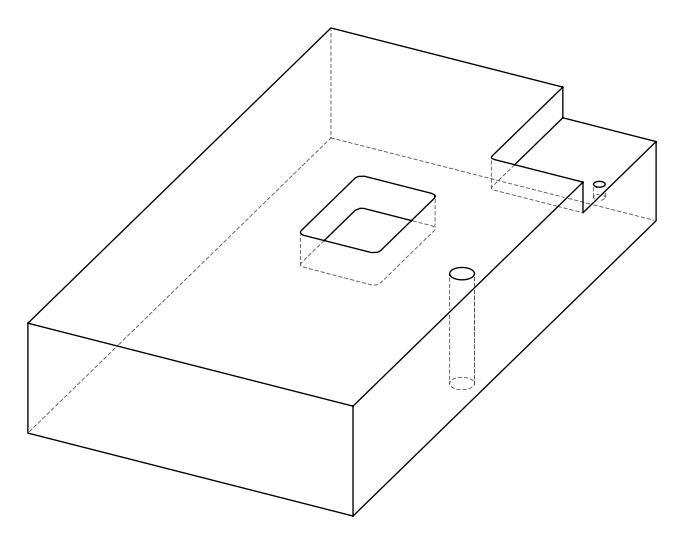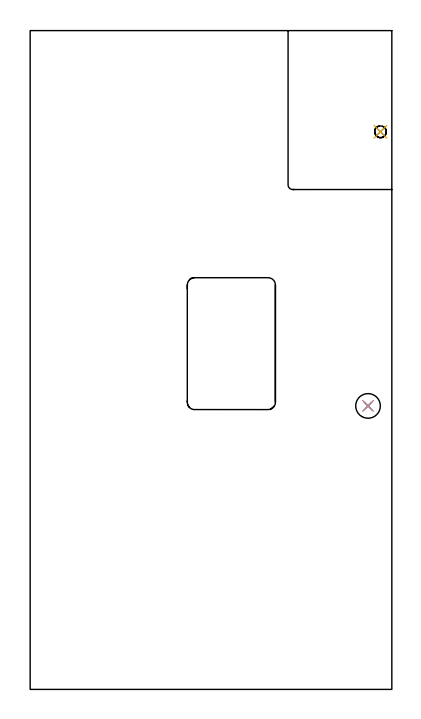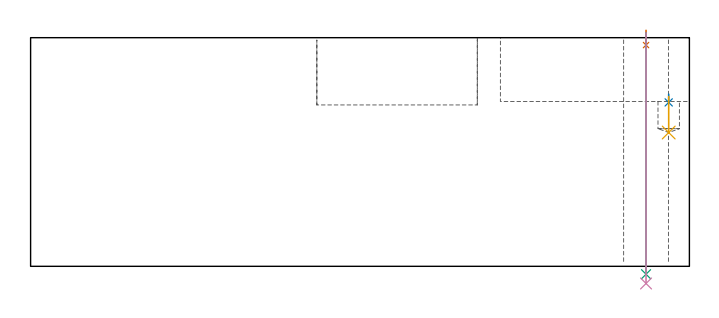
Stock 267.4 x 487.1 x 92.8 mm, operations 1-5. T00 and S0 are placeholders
(PLAN: 7 operations, 5 tool changes, 109.6 min)
(1 SPOT_DRILL | STEP1HOLE | NXT0321_9005460120000 | 0.05 min | 181 mm3)
(2 SPOT_DRILL_1 | STEP1POCKET | NXT0321_9005460120000 | 0.03 min | 2801 mm3)
(3 DRILL_THROUGH_HOLE_INTO_CENTER | STEP1HOLE | NXT0301_065 | 0.39 min | 6261 mm3)
(4 DRILL_TO_ENLARGE_THROUGH_HOLE | STEP1HOLE | UGT0301_251 | 0.41 min | 17642 mm3)
(5 DRILL_BLIND_HOLE_INTO_CENTER | STEP1POCKET | NXT0301_058 | 0.07 min | 719 mm3)
(6 MILL_CORNER_NOTCH_RECTANGULAR | CORNER_NOTCH_RECTANGULAR | NXT0201_008 | Follow Part, ap 1.5, ae 75% | 88.5 min | 230541 mm3)
(7 MILL_RECTANGULAR_POCKET | POCKET_RECTANGULAR_STRAIGHT | NXT0201_013 | Follow Part, ap 2.5, ae 75% | 20.19 min | 172628 mm3)
(TOOL NXT0321_9005460120000 | NC Spot Drill, 142deg, 12mm, Carbide, Uncoated | D12 PA142 FL30 Z2)
(TOOL NXT0301_065 | Carbide Drill 9.4mm [860.1-0940-075A1-MM 2214] | D9.4 PA140 FL98 Z2)
(TOOL UGT0301_251 | Twist Drill 18.2 mm | D18.2 PA118 FL135 Z2)
(TOOL NXT0301_058 | Carbide Drill 8.7mm [860.1-0870-026A1-MM 2214] | D8.7 PA140 FL47 Z2)
(TOOL NXT0201_008 | ENDMILL 6mm [2P460-0600-NA 1630] | D6 FL26 Z6)
(TOOL NXT0201_013 | ENDMILL 10mm | D10 FL30 Z4)
(OP 1 SPOT_DRILL)
G17 G21 G94 G90
T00 M6
G54
G17 G0 G90 X249.8 Y209.6 S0 M3
G43 Z102.8 H0
G94 G81 G98 Z89.8 F250. R95.8
G80
M5
M2
(OP 2 SPOT_DRILL_1)
G17 G21 G94 G90
T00 M6
G54
G17 G0 G90 X259. Y412.3 S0 M3
G43 Z102.8 H0
G94 G81 G98 Z66.526 F250. R69.9
G80
M5
M2
(OP 3 DRILL_THROUGH_HOLE_INTO_CENTER)
G17 G21 G94 G90
T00 M6
G54
G17 G0 G90 X249.8 Y209.6 S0 M3
G43 Z102.8 H1
G94 G73 G98 Z-3.211 F250. Q8.728 R94.8
G80
M5
M2
(OP 4 DRILL_TO_ENLARGE_THROUGH_HOLE)
G17 G21 G94 G90
T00 M6
G54
G17 G0 G90 X249.8 Y209.6 S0 M3
G43 Z102.8 H0
G94 G73 G98 Z-6.968 F250. Q16.628 R94.8
G80
M5
M2
(OP 5 DRILL_BLIND_HOLE_INTO_CENTER)
G17 G21 G94 G90
T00 M6
G54
G17 G0 G90 X259. Y412.3 S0 M3
G43 Z102.8 H1
G94 G81 G98 Z54.3 F250. R68.9
G80
M5
M2
